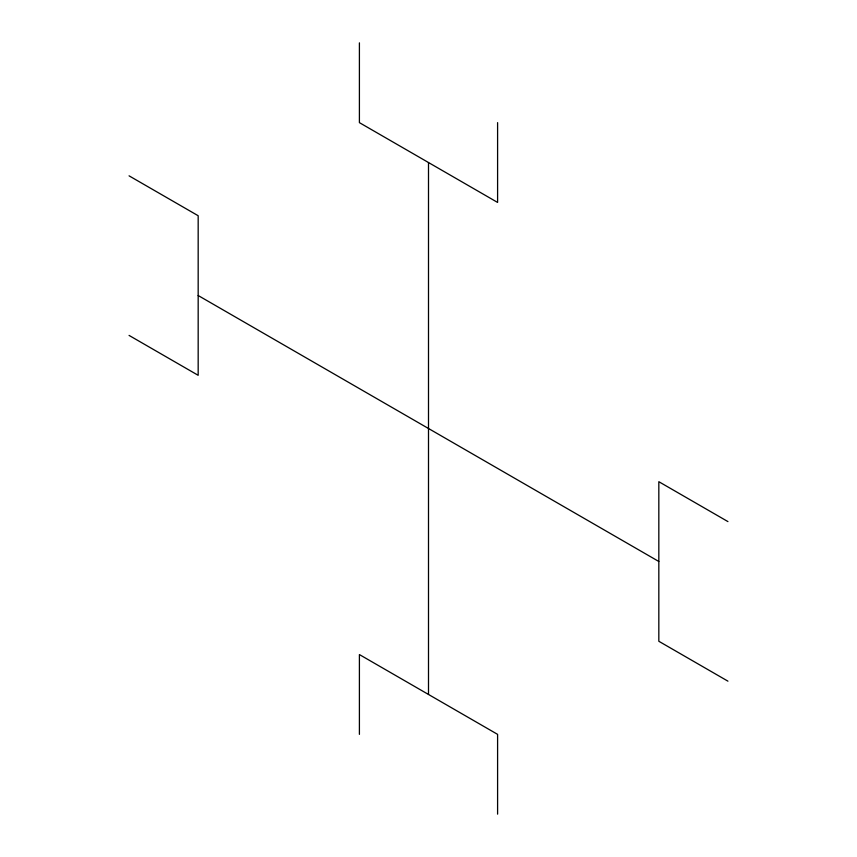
<?xml version="1.0" encoding="UTF-8"?>
<svg xmlns="http://www.w3.org/2000/svg" width="857" height="857" viewBox="0 0 857 857"><rect width="100%" height="100%" fill="white"/><g stroke="black" fill="none" stroke-linecap="round" stroke-linejoin="round"><path stroke-width="1.29" d="M129.064 175.835L198.171 215.728L198.171 375.302L129.064 335.408M727.936 521.592L658.829 481.698L658.829 641.272L727.936 681.165M198.171 295.515L658.829 561.485M497.596 122.637L497.596 202.434L359.404 122.637L359.404 42.85M497.596 814.15L497.596 734.363L359.404 654.566L359.404 734.363M428.5 162.53L428.5 694.47"/></g></svg>
